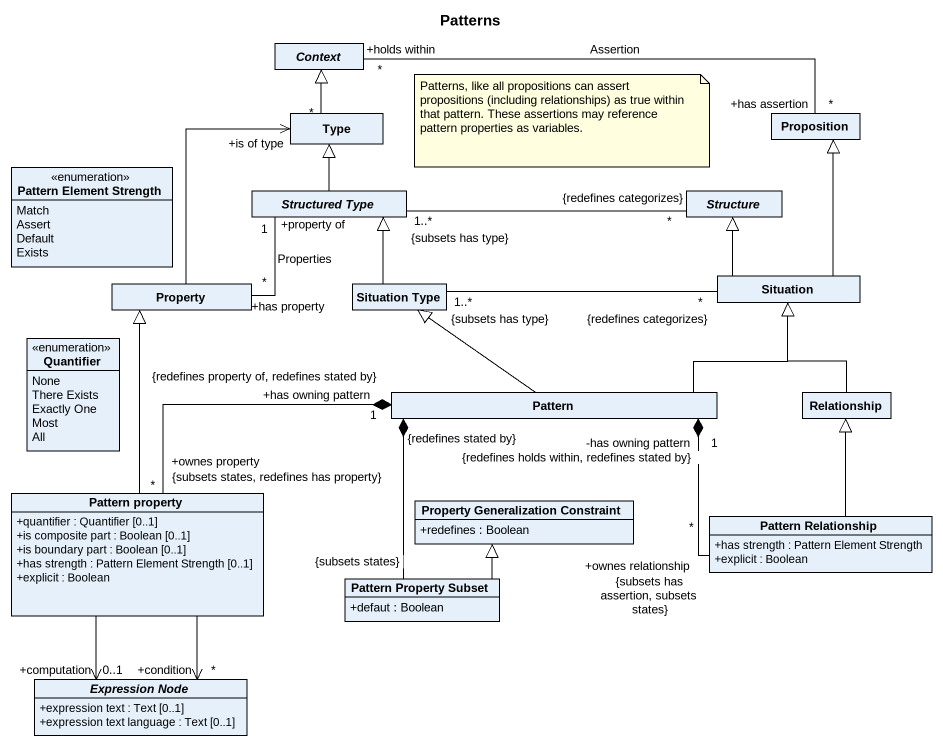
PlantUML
@startuml
title Patterns
hide circle
hide empty members
skinparam classAttributeIconSize 0
abstract class Context
class Type
class Proposition
enum "Pattern Element Strength" as Pattern_Element_Strength {
  Match
  Assert
  Default
  Exists
}
abstract class "Structured Type" as Structured_Type
abstract class Structure
class Property
class "Situation Type" as Situation_Type
class Situation
enum Quantifier {
  None
  There Exists
  Exactly One
  Most
  All
}
class Pattern
class Relationship
class "Pattern property" as Pattern_property {
  +quantifier : Quantifier [0..1]
  +is composite part : Boolean [0..1]
  +is boundary part : Boolean [0..1]
  +has strength : Pattern Element Strength [0..1]
  +explicit : Boolean
}
class "Property Generalization Constraint" as Property_Generalization {
  +redefines : Boolean
}
class "Pattern Relationship" as Pattern_Relationship {
  +has strength : Pattern Element Strength
  +explicit : Boolean
}
class "Pattern Property Subset" as Pattern_Property_Subset {
  +defaut : Boolean
}
abstract class "Expression Node" as Expression_Node {
  +expression text : Text [0..1]
  +expression text language : Text [0..1]
}
Context "+holds within\n*" -right- "+has assertion\n*" Proposition : Assertion
Type -up-|> Context
Structured_Type -up-|> Type
Structured_Type "1..*\n{subsets has type}" -right- "{redefines categorizes}\n*" Structure
Structured_Type "+property of\n1" -- "+has property\n*" Property : Properties
Property -up-> "+is of type\n*" Type
Situation_Type -up-|> Structured_Type
Situation_Type "1..*\n{subsets has type}" -right- "{redefines categorizes}\n*" Situation
Situation -up-|> Proposition
Situation -up-|> Structure
Pattern -up-|> Situation_Type
Pattern -right-|> Situation
Pattern "{redefines property of, redefines stated by}\n1\n+has owning pattern" *-left- "{subsets states, redefines has property}\n*\n+ownes property" Pattern_property
Pattern "1\n{redefines holds within, redefines stated by}\n-has owning pattern" *-right- "*\n{subsets has assertion, subsets states}\n+ownes relationship" Pattern_Relationship
Pattern "{redefines stated by}" *-- "{subsets states}" Pattern_Property_Subset
Relationship -up-|> Situation
Pattern_property -up-|> Property
Pattern_Relationship -up-|> Relationship
Pattern_Property_Subset -up-|> Property_Generalization
Expression_Node "+computation\n0..1" <-up- Pattern_property
Expression_Node "+condition\n*" <-up- Pattern_property
note as N1
  Patterns, like all propositions can assert propositions (including relationships) as true within that pattern. These assertions may reference pattern properties as variables.
end note
@enduml
